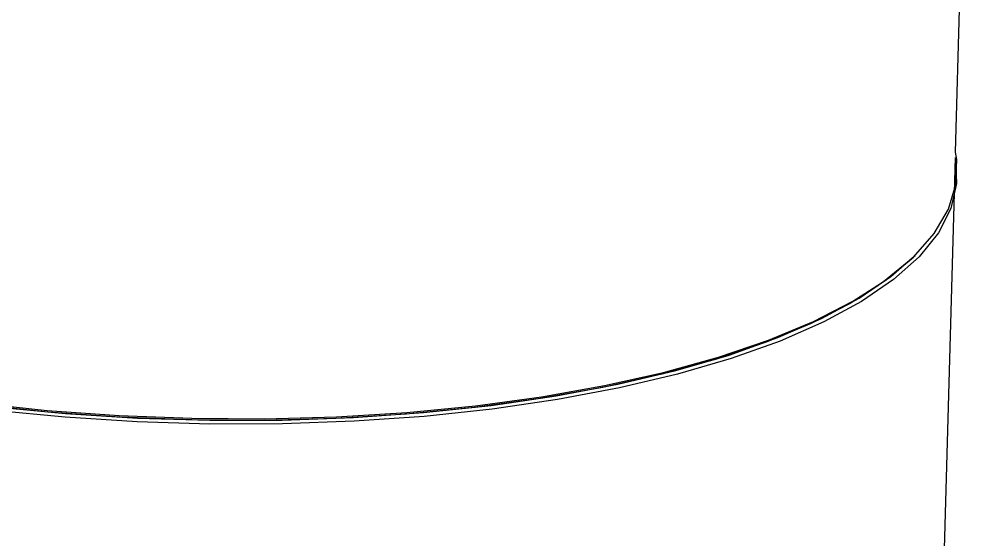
# Model space of a CAD drawing. Header units: millimetres. Extents: x 0 to 279, y 0 to 216.
# Drawn here: x 227.23 to 236.01, y 89.24 to 94.06 of the extents above; entities that cross this region are included whole.
import ezdxf

# ---------------------------------------------------------------- set-up
doc = ezdxf.new("R2010")
doc.units = ezdxf.units.MM

msp = doc.modelspace()

# ---------------------------------------------------------------- linework, layer by layer
at = {"color": 7, "linetype": 'Continuous', "lineweight": 25}
for p, q in [((235.9039, 92.8232), (236.0096, 96.6287)), ((235.6913, 85.1708), (235.9025, 92.7733)), ((235.5022, 91.844), (235.5283, 91.8652))]:
    msp.add_line(p, q, dxfattribs=at)
at = {"color": 7, "linetype": 'Continuous', "lineweight": 25, "flags": 128}
for points in [[(226.8395, 90.5015), (227.4946, 90.4324), (228.1613, 90.3847), (228.8337, 90.3589), (229.5057, 90.3551), (230.1714, 90.3734), (230.8248, 90.4137), (231.4599, 90.4756), (232.0712, 90.5585), (232.653, 90.6617), (233.2003, 90.7842), (233.7082, 90.9249), (234.1722, 91.0825), (234.5882, 91.2556), (234.9525, 91.4426), (235.2621, 91.6419), (235.5142, 91.8516), (235.7067, 92.0698), (235.8381, 92.2947), (235.9072, 92.5243), (235.9137, 92.7564), (235.9039, 92.8232)], [(235.9025, 92.7733), (235.9041, 92.7647), (235.9133, 92.5322), (235.8598, 92.3018), (235.744, 92.0755), (235.5666, 91.8554), (235.3292, 91.6433), (235.0338, 91.4413), (234.6829, 91.251), (234.2795, 91.0742), (233.8272, 90.9126), (233.3298, 90.7675), (232.792, 90.6404), (232.2183, 90.5323), (231.6139, 90.4442), (230.9842, 90.377), (230.3349, 90.3313), (229.6717, 90.3074), (229.0007, 90.3056), (228.3278, 90.326), (227.6591, 90.3683), (227.0007, 90.4321)], [(235.5022, 91.844), (235.4882, 91.8303), (235.237, 91.6214), (234.9286, 91.4229), (234.5657, 91.2365), (234.1512, 91.0641), (233.689, 90.9071), (233.183, 90.7669), (232.6378, 90.6449), (232.0581, 90.5421), (231.4492, 90.4595), (230.8164, 90.3979), (230.1656, 90.3577), (229.5024, 90.3394), (228.8329, 90.3432), (228.163, 90.3689), (227.4988, 90.4165), (226.8463, 90.4853)], [(227.008, 90.4661), (227.664, 90.4026), (228.3302, 90.3605), (229.0005, 90.3402), (229.669, 90.3419), (230.3297, 90.3657), (230.9766, 90.4113), (231.6039, 90.4782), (232.206, 90.5659), (232.7775, 90.6736), (233.3134, 90.8003), (233.8088, 90.9448), (234.2595, 91.1058), (234.6614, 91.2819), (235.011, 91.4714), (235.3053, 91.6727), (235.5022, 91.844)]]:
    msp.add_lwpolyline(points, dxfattribs=at)

doc.saveas('drawing.dxf')
